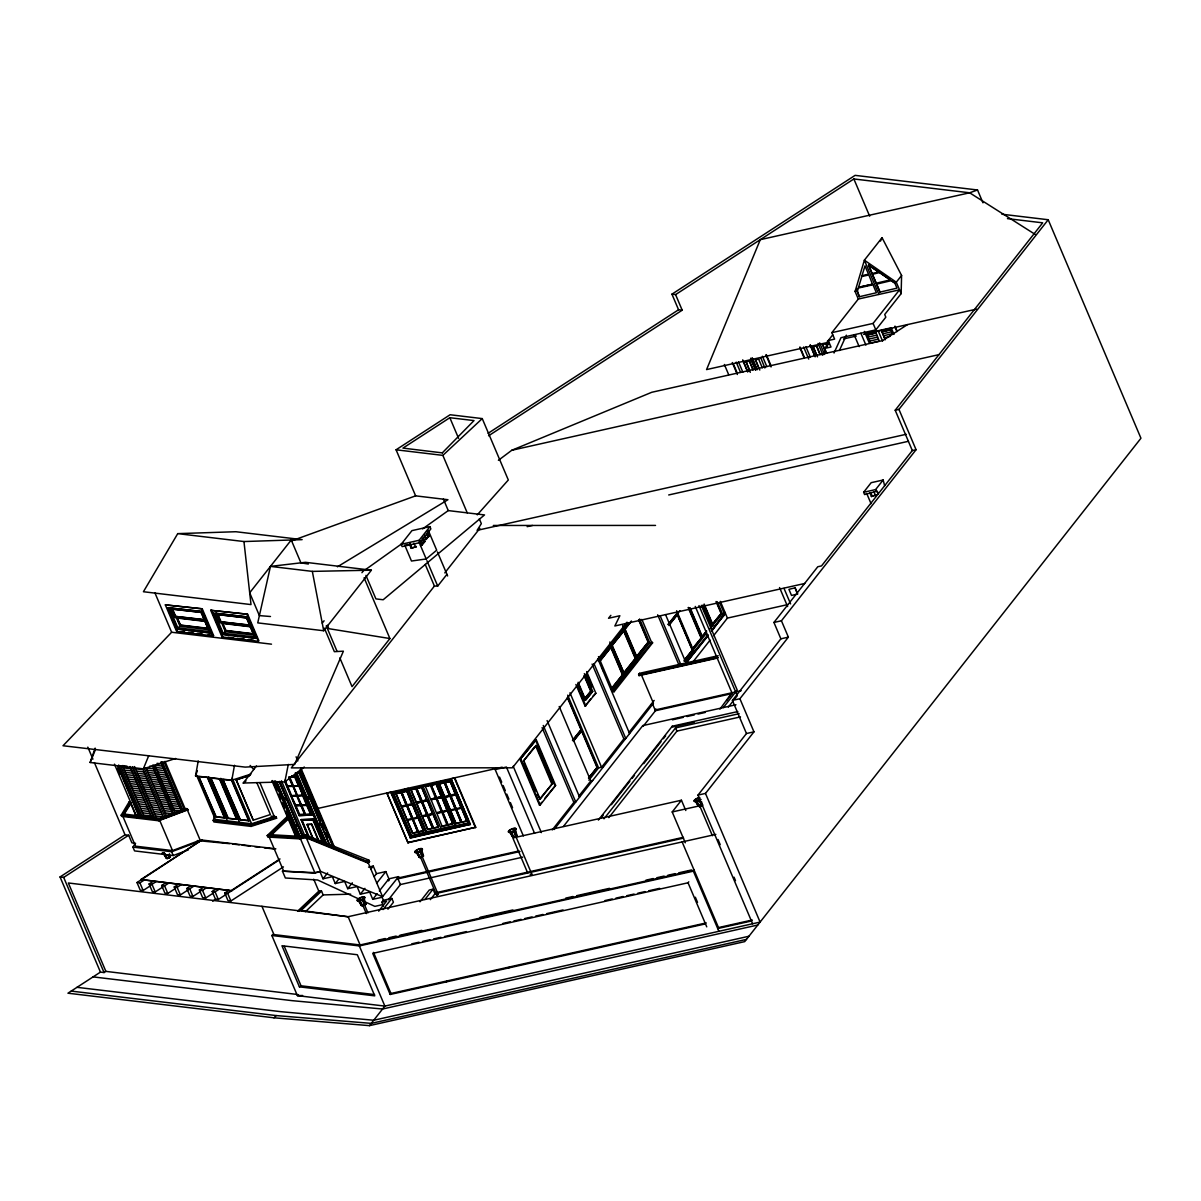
<?xml version="1.0" encoding="UTF-8"?>
<svg xmlns="http://www.w3.org/2000/svg" width="1201" height="1201" viewBox="0 0 1201 1201"><rect width="100%" height="100%" fill="white"/><g stroke="black" fill="none" stroke-linecap="round" stroke-linejoin="round"><path stroke-width="1.5" d="M834.034 353.004L840.985 337.691L875.829 329.885L885.828 317.184L884.702 314.512L901.14 293.629L901.591 275.464L882.059 237.708L864.375 260.182L855.082 291.438L858.31 299.049L831.873 332.647L834.62 339.117L828.255 340.544L831.002 347.014L824.622 348.44L826.678 353.289M251.009 774.075L231.808 780.23L195.538 775.906L198.225 760.939M231.808 780.23L234.48 765.277M256.489 765.983L243.248 783.037L284.832 781.896L288.3 764.406M270.465 566.392L257.75 622.884L323.7 630.75L371.379 570.19L305.429 562.308L270.465 566.392L312.335 571.391L371.379 570.19M857.229 291.678L858.415 288.03L872.992 284.772L876.385 292.759L859.376 296.722L857.394 291.483L859.376 296.722M858.52 287.339L861.838 276.515L868.833 274.954L872.527 284.202L858.52 287.339L872.527 284.202M861.943 275.825L864.99 265.901L868.503 274.188L862.108 275.63M175.631 758.477L143.324 768.85L90.135 762.5L95.134 748.118M195.538 775.906L197.339 770.727M271.021 816.11L275.96 816.695L276.605 818.211L251.099 826.408L213.838 821.949L213.193 820.433L214.799 815.809M256.819 782.617L270.375 814.548L253.246 820.193L236.132 779.854L249.838 775.306M253.246 820.193L236.192 779.674M90.135 762.5L95.57 749.259M143.324 768.85L148.759 755.624M839.409 350.497L846.36 335.184M880.513 241.071L882.059 237.708M436.594 895.045L438.2 894.37L436.639 895.105L420.425 856.989M531.788 874.148L530.181 874.763L531.788 874.073L515.634 836.016M177.733 533.634L143.414 591.733L251.009 604.583L243.953 541.546L177.733 533.634L235.906 531.728L302.127 539.639L243.953 541.546M123.087 813.948L160.078 818.361L186.05 808.483L187.987 809.804L158.622 820.763L121.631 816.35L121.136 815.209L129.228 801.698L131.164 803.019L123.583 815.089L123.087 813.948L130.684 801.878M124.559 812.522L129.468 804.535M188.422 849.858L173.229 855.532L134.557 850.908L132.936 847.11L134.857 844.018M322.243 623.124L324.09 620.782M361.951 572.697L363.798 570.34M401.149 544.308L411.928 530.632L429.898 526.608L430.874 528.89L420.11 542.567L402.125 546.605L401.149 544.308L419.134 540.285L429.898 526.608M411.222 548.332L416.342 546.545L411.222 548.332L409.451 544.158M424.944 541.486L423.443 541.831L420.515 545.539L422.016 545.209L424.944 541.486L423.007 536.922M425.875 538.739L429.102 536.216L427.166 531.653M425.004 539.834L429.102 536.216M364.098 577.756L389.905 638.542L352.043 686.642L339.853 657.923M446.937 574.348L437.704 586.073L434.417 586.073L291.318 767.889L512.437 767.814L627.027 622.193M444.79 572.907L479.86 528.35M300.025 836.376L299.259 837.367L267.192 835.551L267.853 837.067L299.905 838.883L305.624 837.607L367.641 862.903L369.533 861.672L368.887 860.141L305.745 835.1L300.025 836.376L269.564 834.65L288.135 816.965L288.78 818.482L271.531 834.92M300.67 837.908L299.905 838.883L299.259 837.367L304.979 836.076L366.996 861.372L368.887 860.141M304.979 836.076L305.745 835.1M305.624 837.607L306.39 836.632M358.033 898.618L317.634 880.003L285.358 877.991L282.445 871.13L314.722 873.157L320.547 871.371L306 837.112L300.295 838.388L287.414 837.667M386.992 793.291L407.995 842.772L386.992 793.291L391.046 792.06L410.442 837.728L390.745 792.45M320.097 871.956L322.994 878.802L327.618 872.932M392.652 792.945L393.267 792.165L411.688 835.566L411.072 836.346L392.652 792.945L450.36 780.034L468.78 823.421L411.072 836.346M406.403 804.91L401.284 806.216L395.955 793.651L401.074 792.345L406.253 805.105L401.074 792.345M412.123 803.619L407.004 804.925L401.659 792.375L406.779 791.069L411.958 803.814L406.779 791.069M402.29 790.153L408.16 788.351L426.58 831.738L411.688 835.566M322.994 878.802L332.362 876.7L335.274 883.561L338.742 879.162M750.295 372.34L746.091 361.861L749.724 370.433M410.832 789.838L415.951 788.532L421.131 801.277L416.177 802.388L410.832 789.838L415.951 788.532M753.087 369.683L749.454 361.111L752.937 369.878M401.284 806.216L396.105 793.456M412.138 818.421L407.019 819.728L401.614 806.967L406.734 805.661L411.988 818.617L406.734 805.661M416.612 788.547L421.731 787.225L426.91 799.986L421.941 801.097L416.612 788.547L421.731 787.225M758.942 368.527L755.459 359.775L759.813 370.043M407.004 804.925L401.825 792.18M758.672 359.204L762.305 367.776M417.858 817.13L412.739 818.436L407.319 805.691L412.438 804.385L417.693 817.326L412.438 804.385M425.424 786.415L430.378 785.304L435.558 798.049L430.589 799.16L425.424 786.415L430.378 785.304M366.996 861.372L367.761 860.396M367.641 862.903L369.533 861.672M335.274 883.561L344.642 881.459L347.705 888.695L352.328 882.825M416.177 802.388L421.296 801.082M427.031 814.593L421.911 815.914L416.492 803.154L421.611 801.848L426.865 814.788L421.611 801.848M431.084 785.304L436.203 783.998L441.383 796.743L436.413 797.854L431.084 785.304L436.203 783.998M407.019 819.728L401.765 806.772M421.941 801.097L427.061 799.791M407.349 820.478L412.754 833.239L407.349 820.478L412.468 819.172L417.873 831.933L412.754 833.239M432.795 813.302L427.676 814.608L422.272 801.863L427.391 800.557L432.645 813.497L427.391 800.557M370.929 868.999L373.241 866.071L376.468 873.682L374.157 876.61M449.669 795.212L444.55 796.518L439.221 783.968L444.34 782.647L449.519 795.407L444.34 782.647M412.739 818.436L407.469 805.496M412.468 819.172L417.723 832.128M413.054 819.202L418.473 831.963L413.054 819.202L418.173 817.896L423.593 830.657L418.473 831.963M430.589 799.16L435.558 798.049M431.069 799.731L436.038 798.62L441.292 811.561L436.338 812.672L431.069 799.731L436.038 798.62M455.494 793.906L450.375 795.227L445.046 782.662L450.165 781.356L455.344 794.101L450.165 781.356M418.173 817.896L423.428 830.852M470.071 824.712L450.991 778.638L470.387 824.321L410.126 838.118M347.705 888.695L357.072 886.593L360.315 894.205L364.924 888.35M421.911 815.914L416.642 802.959M436.413 797.854L441.533 796.548M422.227 816.665L427.346 815.359L432.6 828.315L427.646 829.426L422.227 816.665L427.346 815.359M447.267 810.075L442.163 811.381L436.744 798.62L441.863 797.314L447.117 810.27L441.863 797.314M450.69 779.029L454.744 777.798L475.746 827.279L407.995 842.772M427.676 814.608L422.422 801.668M428.006 815.374L433.126 814.068L438.38 827.009L433.426 828.135L428.006 815.374L433.126 814.068M444.55 796.518L439.386 783.773M376.604 883.32L385.836 871.581L389.394 879.958M455.404 808.723L450.3 810.029L444.88 797.284L450 795.978L455.254 808.919L450 795.978M450.375 795.227L445.196 782.467M436.804 813.242L441.773 812.131L447.027 825.087L442.073 826.198L436.804 813.242L441.773 812.131M461.229 807.432L456.11 808.738L450.705 795.978L455.81 794.672L461.079 807.627L455.81 794.672M868.578 265.256L878.667 271.921L868.578 265.256L872.106 273.558L878.667 271.921M427.646 829.426L432.765 828.12M360.315 894.205L369.683 892.118L372.745 899.339L377.144 893.754M379.336 890.962L388.899 878.817L398.552 876.655L399.032 877.796L397.981 878.847L520.003 851.524M442.163 811.381L436.894 798.425M442.478 812.131L447.598 810.825L452.852 823.781L447.898 824.892L442.478 812.131L447.598 810.825M855.082 291.438L857.199 288.735M433.426 828.135L438.53 826.813M816.635 355.346L813.152 346.594L817.521 356.862M872.106 273.558L868.743 265.061M450.3 810.029L445.031 797.089M372.745 899.339L382.113 897.252L398.552 876.655M872.421 274.308L876.205 283.211L872.421 274.308L879.582 272.552L890.241 279.908L879.582 272.552M450.615 810.795L456.035 823.556L450.615 810.795L455.734 809.489L461.154 822.235L456.035 823.556M820.163 354.4L816.53 345.828L819.998 354.595M383.479 906.049L381.873 902.251L383.404 900.3L391.811 898.408L393.433 902.221L387.938 909.202M442.073 826.198L447.027 825.087M456.11 808.738L450.855 795.783M455.734 809.489L460.989 822.445M456.44 809.489L461.845 822.25L456.44 809.489L461.559 808.183L466.964 820.944L461.845 822.25M825.372 351.533L822.625 344.477L825.522 351.338M610.859 615.332L608.532 618.275L619.851 615.738L614.852 625.976L804.745 583.476M378.705 911.154L386.527 901.2L381.873 902.251M828.255 340.544L832.698 334.899M388.313 899.909L400.413 884.552L522.705 857.169M825.838 343.921L827.444 347.149M447.898 824.892L453.017 823.586M461.559 808.183L466.814 821.139M383.029 909.577L391.811 898.408M824.622 348.44L829.065 342.795M876.595 284.127L879.988 292.113L876.595 284.127L891.322 280.659L894.85 283.091L896.997 288.15L879.988 292.113M523.336 835.881L495.187 769.556L495.953 768.565M822.115 354.926L825.447 350.692M436.548 782.482L455.419 825.282L426.58 831.738M891.322 280.659L894.85 283.091M520.093 759.422L536.231 739.711L555.613 785.394L540.225 804.94L539.474 805.105L520.093 759.422L536.231 739.711M901.14 293.629L896.291 282.205L901.591 275.464M598.278 661.075L628.168 623.079M600.305 660.43L611.069 647.144L622.703 674.557L611.159 689.224M611.925 645.673L623.919 630.825L635.554 658.238L623.935 672.995L611.925 645.673L623.919 630.825M638.947 619.641L648.405 641.904L636.41 656.752L624.775 629.339L631.11 621.292M599.539 661.811L611.069 647.144M624.775 629.339L631.486 621.217M534.43 747.052L523.246 761.284L536.307 745.476L552.46 783.532L540.15 799.175L537.297 794.371M831.873 332.647L873.082 323.414L899.519 289.831L858.31 299.049M420.02 901.786L429.282 890.016L433.036 889.19L434.972 893.754L430.333 899.639M866.897 335.139L876.039 332.932L879.282 341.129L870.29 343.141L866.897 335.139L876.039 332.932M424.929 899.474L433.036 889.19M867.738 337.136L876.73 335.124M590.997 691.01L584.632 698.727L590.997 691.01L584.467 675.593M868.593 339.147L877.586 337.121M586.178 698.892L592.693 691.401L585.773 675.082M592.693 691.401L585.773 700.198L578.161 682.258M869.434 341.144L878.426 339.132M575.91 684.48L585.097 706.128L590.667 699.072M592.889 696.25L595.861 693.247L586.658 671.599M585.097 706.128L595.861 693.247M882.029 331.596L885.272 339.778L881.879 331.791L891.022 329.584L892.568 333.773L891.022 329.584M882.735 333.788L891.727 331.776M883.576 335.785L892.718 333.578M884.431 337.781L889.971 336.385M610.799 689.299L622.703 674.557M623.559 673.07L635.554 658.238M636.41 656.752L648.405 641.904M572.457 740.341L581.314 729.487L567.713 697.451M572.832 740.251L581.314 729.487M612.255 690.17L649.666 642.655L652.608 642.82L614.146 691.701L613.396 691.866L598.458 656.662M574.003 740.131L581.794 730.628L597.302 767.169L588.835 777.948M573.312 741.392L581.794 730.628M613.065 691.1L652.293 642.055M667.981 624.46L677.049 613.336L668.356 624.37M679.901 610.693L677.349 613.546M669.558 624.205L677.544 614.462L692.572 649.876L683.864 660.925M668.852 625.511L677.544 614.462M539.399 799.341L552.46 783.532M638.587 674.497L717.267 656.887L717.748 658.028L639.082 675.638L638.587 674.497L639.517 673.326L718.198 655.716M639.082 675.638L639.517 673.326M688.804 881.804L688.038 882.78L372.73 953.369L390.19 994.473L390.956 993.497L706.248 922.908M539.474 805.105L541.681 802.313M544.969 798.125L555.613 785.394M369.473 1025.639L384.86 1006.093L760.098 922.083L705.482 793.426L753.958 731.844L739.906 698.727L788.381 637.146L781.431 620.782L916.063 449.714L898.948 409.376L1048.203 219.738L1140.95 438.245L744.71 941.629L369.473 1025.639L273.933 1017.802L67.947 993.197L100.449 972.119L104.067 972.555L105.883 971.384L297.127 994.443M588.46 778.023L597.302 767.169M588.88 780.23L598.578 767.904L603.442 766.823M693.457 647.579L701.429 637.821L688.563 607.466M703.065 635.359L706.323 631.216M701.429 637.821L692.361 648.96M689.824 608.066L701.985 636.74L706.698 631.125M684.585 659.619L692.572 649.876M704.477 605.799L712.343 624.355L721.411 613.216L717.132 603.097M712.343 624.355L721.411 613.216M706.653 632.942L692.767 650.597L693.517 650.432L676.658 610.724M709.866 628.874L722.356 613.771L724.984 613.186L711.728 631.201M552.22 829.936L573.868 802.433L575.744 802.013L543.257 725.464M578.807 796.158L590.802 780.92L592.663 780.5M593.985 663.643L625.751 738.465L623.874 738.885L601.566 767.244L569.965 692.797M628.889 732.535L654.155 700.438M684.96 661.286L693.517 650.432M554.081 829.516L653.449 703.276L641.334 674.737M724.233 613.351L724.999 612.375M685.771 662.231L708.02 634.744M711.412 630.435L724.984 613.186M665.549 614.612L686.086 662.997L691.746 655.806M694.013 652.924L707.584 635.674M712.118 629.924L725.314 613.951M686.086 662.997L708.335 635.509M563.464 826.393L642.79 725.614L735.958 704.747M655.881 708.995L655.1 709.971L741.152 690.71M692.812 662.081L710.121 640.088M713.574 635.689L727.431 618.095L787.841 604.568M695.259 606.43L732.235 693.532L655.431 710.737L643.12 726.365L642.79 725.614M752.607 923.764L697.991 795.092L746.467 733.526L732.415 700.408L780.875 638.827L773.939 622.448L817.776 566.752L821.529 565.911L912.325 450.555L895.195 410.217L1042.693 222.831L1007.459 218.627M446.427 981.878L447.207 980.902M598.383 820.073L672.245 726.23L737.804 711.562M601.01 817.896L603.322 814.969M611.399 804.7L629.864 781.25M632.176 778.308L634.488 775.381M643.721 763.656L661.03 741.663M663.342 738.72L665.639 735.793M603.998 818.812L675.562 727.911L739.14 713.679M878.321 493.746L877.195 491.089L864.585 494.557L863.624 492.275L871.16 482.682L883.155 480.01L884.642 485.729M608.832 817.626L676.914 731.109L740.492 716.877M866.086 494.212L866.702 493.431L871.04 503.654M795.077 587.814L797.509 594.105L791.519 595.441L788.937 589.346L795.077 587.814L797.659 593.91M863.624 492.275L875.604 489.588L883.155 480.01M871.431 496.538L876.175 494.842L871.431 496.538L869.824 492.74M508.789 967.916L509.554 966.94M731.904 692.782L719.924 709.175M726.635 700.648L732.235 693.532M723.347 707.569L737.189 689.99L701.279 605.364M728.316 707.119L732.79 701.429M735.027 698.592L737.279 695.739L698.997 605.589M685.291 842.787L672.2 811.951L681.432 800.226L685.801 810.51M105.883 971.384L68.352 882.975L348.11 916.708L360.105 944.962L359.339 945.938L693.367 871.16L694.133 870.185L360.105 944.962L272.972 934.468L271.861 935.504L297.398 995.644L384.86 1006.093L359.339 945.938L271.861 935.504M718.483 927.577L717.718 928.553L751.436 921.002L752.201 920.026L718.483 927.577L682.138 841.931M477.262 514.854L508.323 479.995L482.247 418.594L450.105 414.75L396.075 449.79L415.621 495.848L447.943 499.721L337.436 566.797M271.501 644.171L171.638 632.251L63.022 745.746L245.169 767.109L294.65 764.406L343.396 651.182L334.358 651.678L324.375 628.168M442.343 452.822L474.005 420.59L449.835 417.708L402.951 448.108L442.463 452.897M267.192 835.551L286.664 817.01L288.135 816.965M268.514 837.112L280.058 837.247M272.177 833.629L274.819 831.107M277.461 828.585L288.045 818.512M350.677 894.16L323.144 894.925L321.523 891.112L301.136 910.433L348.68 916.888M305.474 911.664L323.144 894.925M297.728 911.094L318.805 891.187L321.523 891.112M298.689 911.214L319.916 891.157M273.933 1017.802L276.275 1015.581L371.259 1023.372L746.497 939.377M298.494 994.608L297.398 995.644L302.622 995.494M166.564 857.079L165.903 857.709L164.402 855.082M421.581 849.497L423.503 855.998L420.095 857.724L415.726 851.614L416.972 850.023M362.342 904.713L361.366 905.629L357.988 899.639M419.629 856.238L418.984 856.853L416.056 851.734M418.969 857.289L419.945 856.373M513.548 836.091L512.572 837.007L509.329 831.317L510.575 829.726M513.232 835.941L512.572 836.557L509.659 831.437M696.4 799.716L695.379 800.662L698.306 805.781L698.952 805.18M699.267 805.316L698.291 806.231L694.929 800.256M396.075 449.79L442.854 455.374L482.247 418.594M169.356 857.709L170.527 856.838L169.356 856.388M364.008 898.603L362.972 899.549L364.954 904.788L365.614 904.173M358.453 900.059L361.336 905.389L364.894 905.239L365.885 904.323L363.963 897.838M512.542 836.782L513.683 837.442L517.091 835.701L515.169 829.215M698.276 806.006L699.417 806.667L702.825 804.925M407.89 544.503L404.767 545.194L411.478 561.032L426.19 558.96L436.684 550.193L428.232 530.287M243.248 783.037L246.025 780.92M296.197 772.813L299.124 772.528L296.197 772.813L306.675 797.494L309.603 797.209L306.675 797.494M284.832 781.896L304.288 767.019M291.438 776.356L295.251 776.056L311.795 815.029L299.139 815.584L284.757 781.686M289.396 777.182L294.981 776.822L289.681 776.972L293.494 785.964L298.794 785.814L293.494 785.964M287.594 786.13L292.909 785.979L287.594 786.13L285.057 780.14M276.425 781.686L283.406 798.14L286.348 797.854L279.353 781.401M283.901 799.281L286.829 798.995L297.518 825.042L294.861 825.117L283.901 799.281L286.829 798.995M283.406 798.14L286.348 797.854M291.573 795.482L287.76 786.505L293.059 786.355L296.872 795.332L291.288 795.693L302.922 795.542L297.353 795.903L301.601 805.06L306.901 804.925L301.601 805.06M295.716 805.225L301.016 805.09L295.716 805.225L291.453 796.083L297.037 795.723M297.187 795.527L302.772 795.167L298.959 786.19L293.66 786.34L297.458 795.317M295.881 805.616L301.181 805.466L295.881 805.616L299.695 814.593L304.994 814.443L299.695 814.593M307.171 798.635L310.098 798.35L307.171 798.635L318.13 824.471L321.057 824.186L318.13 824.471M301.766 805.451L307.066 805.301L301.766 805.451L305.579 814.428L310.879 814.293L305.294 814.653L289.096 776.987M299.139 815.584L311.795 815.029M308.882 838.508L301.196 819.562L313.566 819.217L323.685 843.072M294.861 825.117L297.788 824.832M302.112 820.313L313.311 819.998L302.112 820.313L309.393 837.457M299.559 836.196L295.626 826.048L298.268 825.973L302.502 835.911M295.341 826.258L298.268 825.973M300.926 819.773L313.566 819.217M312.876 838.823L307.126 824.411L311.84 824.276L319.211 841.631M306.856 824.622L311.84 824.276M318.61 825.612L321.538 825.327L318.61 825.612L327.047 845.489M498.4 460.313L511.791 450.27L651.768 392.277L882.72 340.574L907.506 324.585M365.119 569.905L402.92 542.942M422.572 528.92L448.258 510.59L484.528 514.929L383.164 599.764L375.913 598.894L365.93 575.384M165.333 604.884L202.248 608.802L213.568 635.449L212.907 635.869L176.652 631.531L165.333 604.884L202.248 608.802M168.155 607.751L201.363 611.474L210.085 633.002L177.208 629.069L168.155 607.751L201.363 611.474M202.429 611.684L201.122 612.525L209.199 631.561L177.778 627.808L169.701 608.772L170.992 607.931L175.031 617.449L206.467 621.202M169.701 608.772L202.504 612.525L172.208 609.162L175.271 616.383L205.251 619.971M671.944 294.17L675.578 294.605L682.198 310.203L678.565 309.768L671.944 294.17L855.112 175.361L977.524 189.983L982.973 202.819M175.271 616.383L205.581 619.761M175.031 617.449L179.715 617.254M210.265 628.859L180.285 625.271L177.223 618.05L180.615 625.06L208.824 628.438M675.578 294.605L853.866 178.964L969.642 192.791L1035.397 234.54M177.778 627.808L180.045 626.337L209.635 629.864M177.208 629.069L210.415 632.792M176.652 631.531L184.549 631.981M210.715 610.303L247.631 614.221L258.936 640.869L258.29 641.289L222.02 636.95L210.715 610.303L247.631 614.221M488.101 433.306L678.565 309.768M255.783 638.211L222.575 634.488L213.538 613.171L222.906 634.278L255.783 638.211L247.436 618.53M488.567 435.783L682.198 310.203M246.505 617.945L254.582 636.98L223.146 633.227L215.069 614.191L216.375 613.351L220.414 622.869L251.835 626.622M246.115 617.734L217.576 614.582L220.654 621.803L250.634 625.391L247.556 618.155L215.069 614.191M220.654 621.803L250.949 625.181M253.876 634.068L225.668 630.69L222.59 623.454L225.983 630.48L254.207 633.858M213.538 613.171L246.745 616.894L215.685 613.186M223.146 633.227L225.428 631.756L255.002 635.284M222.02 636.95L222.665 636.53L211.361 609.883M198.75 776.627L216.195 816.755L224.902 817.806L207.773 777.452L198.75 776.627L215.88 816.965L224.902 817.806M210.836 778.068L228.295 818.211L236.987 819.247L219.858 778.894L210.836 778.068L227.965 818.421L236.987 819.247M100.449 972.119L60.05 876.955L125.039 834.8L128.672 835.235L131.9 842.847L135.593 843.297M60.05 876.955L63.683 877.391L128.672 835.235M160.574 819.502L158.622 820.763L158.127 819.622L121.136 815.209M222.921 779.509L240.38 819.652L249.087 820.688L231.958 780.335L222.921 779.509L240.05 819.863L249.087 820.688M197.399 840.58L229.556 843.672M140.907 879.522L231.733 890.737L140.907 879.522L201.828 840.009L275.84 848.837M150.861 885.482L143.144 890.496L140.232 890.151L137.004 882.54L201.828 840.009M137.004 882.54L139.901 882.885L143.97 880.243M162.961 886.923L155.229 891.938L152.332 891.592L149.089 883.981L153.158 881.339M149.089 883.981L152.002 884.326L156.055 881.699M175.526 888.425L167.795 893.439L164.897 893.094L161.67 885.482L165.723 882.84M161.67 885.482L164.567 885.828L168.62 883.2M188.092 889.926L180.375 894.94L177.463 894.595L174.235 886.984L178.303 884.356M174.235 886.984L177.132 887.329L181.201 884.702M200.672 891.427L192.941 896.441L190.043 896.096L186.816 888.485L190.869 885.858M186.816 888.485L189.713 888.83L193.766 886.203M213.478 892.959L205.761 897.973L202.609 897.597L199.381 889.986L203.434 887.359M199.381 889.986L202.519 890.361L206.587 887.734M226.058 894.46L218.327 899.474L215.429 899.129L212.202 891.517L216.255 888.875M212.202 891.517L215.099 891.863L219.152 889.235M283.451 866.897L230.892 900.975L227.995 900.63L224.767 893.019L228.821 890.376M212.637 901.17L215.775 899.144M231.568 890.346L279.998 858.94M224.767 893.019L227.665 893.364L278.602 860.336M299.409 986.847L374.772 995.854L357.328 954.735L281.95 945.742L299.409 986.847L301.031 985.796L374.562 994.578M155.89 819.698L159.598 820.133L185.524 810.36M122.607 815.719L135.533 846.165L172.524 850.593L200.177 840.16L186.771 808.573M158.127 819.622L187.491 808.663M132.936 847.11L171.623 851.734L201.993 840.385M291.378 540.945L415.621 495.848M977.524 189.983L969.642 192.791L760.293 239.66L706.578 369.578L828.96 342.18M162.871 852.68L167.044 858.61L169.521 857.769L168.38 854.797M701.834 805.841L699.628 800.031L695.049 800.542M236.132 779.854L249.778 775.471M195.928 773.759L215.309 819.427L251.579 823.766L274.248 816.485M213.193 820.433L250.454 824.877L275.96 816.695M252.225 825.282L273.152 818.572M876.205 283.211L890.241 279.908M864.75 333.743L891.187 327.813L894.009 334.433M843.567 338.907L856.358 336.04M863.669 334.403L976.518 309.137M813.002 346.789L816.53 345.828M822.46 344.672L825.988 343.726M745.926 362.056L749.454 361.111M755.294 359.97L758.822 359.009M881.879 331.791L890.872 329.78M511.791 450.27L939.182 354.595M895.195 410.217L898.948 409.376M906.185 434.297L477.112 530.362L481.346 523.636L479.304 518.847M527.164 526.654L532.463 525.468M668.702 494.962L908.451 441.292M912.325 450.555L916.063 449.714M652.608 642.82L651.858 642.985L641.859 619.401M773.939 622.448L781.431 620.782M780.875 638.827L788.381 637.146M639.457 675.157L718.138 657.532M650.807 704.687L652.683 704.266L655.431 710.737M732.415 700.408L739.906 698.727M536.307 745.476L535.556 745.641L551.709 783.698M672.38 719.819L683.354 717.357M687.002 716.547L694.328 714.91M697.976 714.085L705.287 712.448M694.418 722.101L672.575 726.995L672.245 726.23M317.995 808.408L502.198 767.169M395.069 791.759L398.687 790.949M438.35 782.076L447.357 780.049M495.187 769.556L506.417 767.034L534.58 833.359M395.955 793.651L401.299 792.45M401.659 792.375L406.629 791.264M439.221 783.968L444.19 782.857M445.046 782.662L450.015 781.551M416.492 803.154L421.461 802.043M422.272 801.863L427.241 800.752M436.744 798.62L441.713 797.509M401.614 806.967L406.569 805.856M407.319 805.691L412.288 804.58M444.88 797.284L449.85 796.173M450.705 795.978L455.659 794.867M746.467 733.526L753.958 731.844M412.904 833.044L417.873 831.933M418.624 831.768L423.593 830.657M456.185 823.361L461.154 822.235M461.995 822.054L466.964 820.944M454.969 825.868L469.396 822.64M410.442 837.728L470.387 824.321M408.31 842.381L475.746 827.279M282.445 871.13L314.827 872.647L320.547 871.371L382.564 896.667L368.031 862.408L307.726 837.818M368.031 862.408L369.142 862.153M368.557 867.122L373.241 866.071M697.991 795.092L705.482 793.426M681.432 800.226L512.842 837.968L527.704 872.992M376.468 873.682L385.836 871.581M672.2 811.951L702.54 805.165M399.032 877.796L518.982 850.954M383.329 904.473L374.877 906.38L364.774 901.726M434.642 892.989L683.294 837.322M434.972 893.754L683.609 838.088M348.11 916.708L715.856 834.38M378 940.158L385.296 938.521M388.944 937.711L396.225 936.074M399.873 935.264L421.746 930.355M480.085 917.309L512.887 909.953M565.746 898.123L573.042 896.486M576.69 895.676L609.492 888.335M645.958 880.168L653.254 878.532M656.887 877.721L664.183 876.084M667.831 875.274L675.127 873.637M678.76 872.827L691.521 869.959M411.778 943.821L419.074 942.185M422.722 941.374L430.003 939.737M433.651 938.927L440.947 937.29M444.58 936.48L466.453 931.571M502.904 923.419L510.2 921.783M513.848 920.972L521.129 919.335M524.777 918.525L532.073 916.888M535.706 916.078L543.002 914.441M546.65 913.631L563.044 909.953M604.974 900.57L612.255 898.933M615.903 898.123L623.199 896.486M626.832 895.676L634.128 894.039M637.776 893.229L645.057 891.592M648.705 890.782L659.649 888.335M390.19 994.473L705.482 923.884M757.786 925.01L382.549 1009.02L292.083 1000.658L93.093 976.893M748.959 936.24L373.721 1020.25L280.464 1011.632L76.999 987.327M291.708 776.146L295.251 776.056M287.309 818.527L288.78 818.482M493.311 525.468L655.521 525.422M270.48 616.503L259.386 615.618L249.688 592.784L291.243 540L300.926 562.834L308.327 564.035M1001.874 214.213L1048.203 219.738M185.254 617.914L188.947 618.365M194.502 619.025L200.042 619.686M225.082 622.673L230.622 623.334M236.177 623.995L239.87 624.445M245.424 625.105L250.964 625.766M177.223 618.05L205.431 621.412M222.59 623.454L250.814 626.832M188.182 632.417L193.616 633.062M197.249 633.497L202.684 634.143M208.118 634.789L213.568 635.449M228.115 637.176L233.549 637.836M237.182 638.256L244.434 639.127M248.052 639.563L253.501 640.208M157.061 763.326L161.625 763.881L181.666 811.095L174.055 810.18M162.585 766.118L154.974 765.217L175.016 812.431M149.66 766.208L152.707 766.583L172.749 813.798L165.122 812.882M155.92 767.469L163.531 768.37M153.653 768.82L146.042 767.919L166.083 815.134L170.647 815.674M126.991 766.148L122.427 765.592L144.375 817.311M156.881 769.706L164.492 770.622M135.518 768.79L143.129 769.706L163.171 816.92L155.56 816.004M147.002 770.171L154.614 771.072M123.373 767.844L130.999 768.76M157.826 771.958L165.453 772.874M136.464 771.042L144.09 771.958M147.948 772.408L155.56 773.324M124.334 770.096L131.945 770.997M158.787 774.21L166.399 775.11M137.424 773.294L145.036 774.195M148.909 774.66L156.52 775.576M125.294 772.348L132.906 773.249M159.733 776.462L167.359 777.362M138.37 775.546L145.997 776.447M149.855 776.912L157.481 777.813M126.24 774.585L133.851 775.501M160.694 778.698L168.305 779.614M139.331 777.783L146.942 778.698M150.816 779.164L158.427 780.065M127.201 776.837L134.812 777.753M161.655 780.95L169.266 781.866M140.292 780.034L147.903 780.95M151.761 781.401L159.388 782.316M128.147 779.089L135.773 779.989M162.6 783.202L170.212 784.103M141.238 782.286L148.849 783.187M152.722 783.653L160.333 784.568M129.107 781.341L136.719 782.241M163.561 785.454L171.173 786.355M142.198 784.538L149.81 785.439M153.683 785.904L161.294 786.82M130.053 783.577L137.68 784.493M164.507 787.691L172.133 788.607M143.144 786.775L150.771 787.691M154.629 788.156L162.24 789.057M131.014 785.829L138.625 786.745M165.468 789.943L173.079 790.858M144.105 789.027L151.716 789.943M155.59 790.393L163.201 791.309M131.975 788.081L139.586 788.982M166.414 792.195L174.04 793.095M145.051 791.279L152.677 792.18M156.535 792.645L164.162 793.561M132.921 790.333L140.532 791.234M167.374 794.446L174.986 795.347M146.012 793.531L153.623 794.431M157.496 794.897L165.107 795.813M133.881 792.57L141.493 793.486M168.335 796.683L175.947 797.599M146.972 795.768L154.584 796.683M158.442 797.149L166.068 798.049M134.827 794.822L142.454 795.738M169.281 798.935L176.892 799.851M147.918 798.019L155.529 798.935M159.403 799.386L167.014 800.301M135.788 797.074L143.399 797.974M148.879 800.271L156.49 801.172M160.364 801.637L167.975 802.553M136.734 799.326L144.36 800.226M171.188 803.439L178.814 804.34M149.825 802.523L157.451 803.424M161.309 803.889L168.921 804.805M137.695 801.562L145.306 802.478M276.605 818.211L274.894 818.016L259.881 782.647M150.786 804.76L158.397 805.676M162.27 806.141L169.881 807.042M138.655 803.814L146.267 804.73M173.094 807.928L180.72 808.843M186.53 809.624L187.987 809.804M151.731 807.012L159.358 807.928M163.216 808.393L170.842 809.294M139.601 806.066L147.213 806.967M152.692 809.264L160.303 810.18M164.177 810.63L171.788 811.546M140.562 808.318L148.173 809.219M153.653 811.516L161.264 812.416M141.508 810.555L149.134 811.471M154.599 813.753L162.21 814.668M142.469 812.807L150.08 813.723M143.414 815.059L151.041 815.974M126.3 816.155L129.993 816.605M135.548 817.265L139.241 817.701M146.642 818.587L150.35 819.037M232.784 844.063L239.224 844.828M242.137 845.174L250.183 846.135M254.702 846.675L259.536 847.26M264.37 847.831L273.963 848.972M71.204 991.095L276.275 1015.581M170.242 801.187L177.898 802.223M172.088 805.556L179.76 806.592M389.905 638.542L328.879 628.693L327.423 625.256M515.304 829.516L513.713 828.66M514.088 829.321L515.244 829.771M515.98 835.01L516.865 835.341M515.95 835.265L517.091 835.701M421.701 849.798L420.125 848.957M420.5 849.617L421.656 850.053M423.277 855.637L420.966 851.044M422.362 855.562L423.503 855.998M362.882 897.943L364.038 898.378M365.659 903.963L363.363 899.369M364.744 903.888L365.885 904.323M695.349 800.887L696.49 801.322M509.629 831.662L510.755 832.098M416.026 851.944L417.167 852.395M418.954 857.064L419.81 857.394M358.123 899.939L362.687 899.429L364.098 898.123L362.507 897.282M358.423 900.27L362.192 905.734M165.873 857.934L167.254 858.43M896.291 282.205L864.375 260.182L878.922 294.44M250.123 765.427L253.681 769.466M699.417 806.667L696.355 800.812M513.683 837.442L510.62 831.572M420.095 857.724L417.032 851.869M362.477 906.064L359.414 900.195M164.507 853.085L167.209 858.22L169.086 857.589L168.065 854.902M164.027 852.905L167.044 858.61M853.866 178.964L869.674 216.18M895.06 326.162L897.222 331.236M894.76 326.552L896.907 331.626M878.291 331.071L882.51 340.994M873.082 323.414L875.829 329.885M867.047 334.944L870.44 342.946M864.36 331.401L869.419 343.306M860.877 333.217L865.921 345.122M854.121 334.719L859.18 346.624M827.534 341.129L828.945 344.432M827.384 341.324L828.78 344.627M819.667 342.885L824.577 354.445M818.016 343.426L822.925 354.971M875.604 489.588L876.58 491.87M873.938 491.81L875.559 495.623M810.3 344.987L815.209 356.532M810.15 345.182L815.059 356.727M870.965 493.221L872.046 495.758M805.916 346.789L810.3 357.117M803.634 347.014L808.753 359.069M800.031 347.059L804.385 357.313M799.716 347.449L804.07 357.703M766.313 354.61L770.667 364.864M765.998 355.001L771.072 366.966M762.425 356.247L766.808 366.575M760.803 357.883L764.857 367.971M752.231 357.988L757.14 369.533M752.081 358.183L756.99 369.728M750.73 358.318L755.639 369.878M750.58 358.514L755.489 370.073M742.864 360.09L747.773 371.634M742.713 360.285L747.622 371.83M738.48 361.876L742.864 372.205M736.198 362.117L740.582 372.445M733.316 363.858L736.949 372.4M732.28 362.537L737.354 374.502M724.353 364.473L728.677 374.667M784.013 588.4L790.588 603.893M779.554 587.559L787.616 606.55M720.345 601.386L727.431 618.095M719.909 603.157L724.563 614.116M717.237 601.686L722.356 613.771M716.036 601.506L721.035 613.306M704.146 604.028L712.718 624.265M703.951 605.274L712.748 625.991M703.201 605.454L711.998 626.156M702.465 605.364L711.052 625.601L702.09 605.454M690.2 607.991L702.36 636.65M689.929 609.027L702.375 638.377M688.188 607.556L701.054 637.911M678.835 617.794L690.56 645.417M677.169 614.552L692.196 649.951M686.522 662.066L686.837 662.817M660.265 616.098L681.192 665.414M657.668 614.807L678.61 664.138M639.608 618.965L649.666 642.655M638.572 619.731L648.03 641.995M675.562 727.911L676.914 731.109M718.033 839.514L720.21 844.648M734.036 877.195L735.477 880.618M625.151 629.264L636.785 656.662M699.748 805.916L712.403 835.716M622.673 625.661L636.815 658.974M623.544 630.915L635.179 658.313M612.3 645.583L623.935 672.995M609.838 641.995L623.965 675.292M610.693 647.234L622.328 674.632M693.367 871.16L718.889 931.315M613.816 690.935L614.146 691.701M602.437 668.657L603.893 672.095M597.843 658.749L629.594 733.586M695.349 897.222L697.526 902.356M688.038 882.78L706.743 926.842M592.108 664.063L623.874 738.885M586.628 673.431L592.273 686.762M584.332 673.626L591.943 691.566M584.091 675.683L590.637 691.1M578.086 683.309L583.896 697M578.101 684.045L580.173 688.939M581.569 692.211L585.022 700.363M577.366 685.981L585.848 705.963M449.835 417.708L458.587 438.35M567.698 695.154L598.578 767.904M567.337 697.541L580.939 729.562M581.419 730.703L596.942 767.259M559.201 706.488L590.802 780.92M442.854 455.374L467.249 512.857M547.101 720.585L579.588 797.119M542.101 727.596L573.868 802.433M443.424 499.166L448.258 510.59M535.481 739.876L554.862 785.559M437.419 551.92L447.628 575.97M523.996 761.104L540.15 799.175M523.951 762.935L535.886 791.069M426.31 533.499L427.601 536.547M520.844 759.257L540.225 804.94M424.569 534.94L426.505 539.504M422.151 538.784L423.443 541.831M420.08 540.645L422.016 545.209M419.134 540.285L420.11 542.567M418.999 542.011L426.19 558.96M426.91 560.657L437.704 586.073M513.202 766.268L541.366 832.608M425.214 564.41L434.417 586.073M413.955 543.152L415.726 547.326M410.066 543.362L411.838 547.551M499.556 777.077L501.733 782.181M503.174 785.574L505.336 790.678M506.777 794.086L508.939 799.19M510.395 802.583L512.557 807.688M513.773 830.507L516.1 836.617M454.428 778.188L475.431 827.669M453.798 785.919L455.93 790.934M457.341 794.266L460.884 802.613M462.31 805.946L464.427 810.96M465.853 814.293L467.97 819.307M436.999 781.896L454.714 823.616M436.053 784.193L441.383 796.743M447.448 811.02L452.852 823.781M431.249 785.109L436.579 797.659M442.629 811.936L448.048 824.697M423.292 786.79L441.007 828.51M421.581 787.421L426.91 799.986M432.976 814.263L438.38 827.009M416.762 788.336L422.106 800.902M428.156 815.179L433.576 827.924M415.801 788.727L421.131 801.277M427.196 815.554L432.6 828.315M410.997 789.642L416.327 802.193M422.377 816.47L427.796 829.23M407.694 788.937L426.115 832.323M326.237 625.841L336.986 651.182M420.17 850.803L422.512 856.913M422.031 856.298L438.2 894.37M397.501 877.706L400.413 884.552M388.133 879.793L388.614 880.933M368.122 861.132L368.767 862.648M382.113 897.252L383.404 900.3M246.971 614.642L258.29 641.289M246.415 617.104L255.468 638.422M362.567 899.129L364.894 905.239M364.428 904.638L367.941 912.91M362.822 905.314L366.335 913.586M296.092 756.81L297.833 760.939M300.745 767.769L334.794 847.981M300.715 769.406L334.088 848.026M300.16 769.841L332.812 846.75M320.187 820.899L299.244 771.567L330.455 846.84M321.628 824.291L323.79 829.396M325.246 832.803L327.408 837.908M298.854 772.738L309.333 797.419M309.813 798.56L320.772 824.396M321.267 825.537L329.705 845.414M373.511 952.393L390.956 993.497M296.482 772.603L306.961 797.284M307.441 798.425L318.4 824.261M318.896 825.402L327.333 845.279M295.311 772.843L325.561 844.093M294.966 776.266L311.509 815.239M313.296 819.427L323.414 843.282M294.695 777.047L298.509 786.024M302.652 795.768L306.63 805.135M306.795 805.511L310.609 814.503M313.026 820.208L322.499 842.517M311.569 824.487L318.926 841.841M288.81 777.212L292.624 786.19M296.767 795.933L300.73 805.301M300.896 805.676L304.709 814.668M217.906 614.372L220.969 621.593M221.389 622.238L225.428 631.756M307.126 824.411L313.161 838.598M285.027 781.476L299.424 815.374M301.196 819.562L309.152 838.298M281.454 780.785L305.219 836.767M280.073 781.836L303.117 836.121M279.082 781.611L286.063 798.065M286.544 799.205L297.518 825.042M297.998 826.183L302.217 836.121M276.71 781.476L283.691 797.929M284.172 799.07L295.146 824.907M295.626 826.048L299.845 835.986M300.295 838.388L314.827 872.647M275.179 780.845L299.004 836.977M201.603 609.222L212.907 635.869M274.594 781.22L298.403 837.292M201.047 611.684L210.085 633.002M272.672 780.56L277.026 790.813M278.482 794.236L280.659 799.356M282.1 802.778L284.277 807.913M285.733 811.321L287.91 816.455M289.351 819.878L295.881 835.25M271.891 780.65L296.046 837.352M313.716 879.207L318.805 891.187M176.007 616.819L180.045 626.337M172.524 608.952L175.601 616.173M269.024 836.617L283.571 870.875M168.485 607.541L177.538 628.859M168.11 609.462L170.227 614.462M171.638 617.794L173.77 622.779M175.181 626.111L177.298 631.11M154.914 592.844L171.638 632.251M232.183 778.083L251.579 823.766M231.628 780.545L248.757 820.899M250.454 824.877L251.099 826.408M220.819 778.338L239.494 822.325M219.543 779.104L236.672 819.457M284.307 946.403L301.031 985.796M208.734 776.897L227.409 820.883M207.458 777.663L224.587 818.016M261.938 906.32L273.933 934.573M198.18 776.912L214.589 815.584M227.665 893.364L230.892 900.975M165.002 761.329L185.314 809.189M164.027 761.959L184.338 809.819M162.09 761.839L182.312 809.474M161.775 762.05L181.982 809.684M160.964 761.899L181.801 810.96M215.099 891.863L218.327 899.474M154.359 766.133L155.815 769.571M157.271 773.009L165.288 791.894M166.744 795.332L168.936 800.482M170.392 803.919L172.569 809.069M152.977 764.842L173.379 812.927M202.519 890.361L205.761 897.973M144.33 768.205L165.468 818.001M189.713 888.83L192.941 896.441M159.598 820.133L172.524 850.593M171.623 851.734L173.229 855.532M134.557 766.553L156.505 818.256M132.846 766.823L154.704 818.346M132.2 767.244L154.058 818.767M130.038 766.508L151.987 818.211M177.132 887.329L180.375 894.94M120.716 765.878L142.574 817.401M118.674 765.007L140.547 816.515M118.073 766.283L139.016 815.599M117.743 766.493L138.685 815.809M117.623 768.655L119.785 773.774M114.47 764.151L136.223 815.434M129.963 801.788L130.444 802.929M131.164 804.625L136.193 816.47M129.228 801.698L129.723 802.838M164.567 885.828L167.795 893.439M152.002 884.326L155.229 891.938M87.823 747.127L92.927 759.167M94.399 762.605L125.039 834.8M139.901 882.885L143.144 890.496M63.683 877.391L104.067 972.555M699.913 800.166L701.894 805.391L701.744 801.998M168.56 854.632L169.581 857.304L169.431 853.821M312.335 571.391L323.7 630.75M163.831 853.386A4.188 1.321 -23 0 1 161.895 853.28M700.814 799.566A4.083 1.291 -23 0 1 695.724 801.652A4.083 1.291 -23 0 1 694.779 800.151A4.083 1.291 -23 0 1 699.718 797.794M700.693 799.265A4.083 1.291 -23 0 1 695.589 801.367A4.083 1.291 -23 0 1 694.658 799.866A4.083 1.291 -23 0 1 699.598 797.509M512.076 829.14A4.083 1.291 -23 0 1 515.784 829.666A4.083 1.291 -23 0 1 509.509 832.458A4.083 1.291 -23 0 1 511.101 829.576M421.611 850.278L420.59 851.224L422.572 856.463L421.611 850.278M515.214 829.981L514.178 830.942L516.16 836.166L515.214 829.981M420.095 851.494L417.618 852.335L420.26 857.349L422.076 856.733L420.095 851.494M513.683 831.212L511.206 832.053L513.848 837.052L515.679 836.436L513.683 831.212M362.477 899.819L360 900.66L362.642 905.674L364.473 905.059L362.477 899.819M699.417 800.436L696.94 801.277L699.582 806.276L701.399 805.661L699.417 800.436M510.425 832.053A4.083 1.291 -23 0 0 515.935 828.675A4.083 1.291 -23 0 0 510.08 829.771A4.083 1.291 -23 0 0 510.425 832.053M416.957 852.635A4.083 1.291 -23 0 0 422.467 849.257A4.083 1.291 -23 0 0 416.612 850.353A4.083 1.291 -23 0 0 416.957 852.635M416.837 852.335A4.083 1.291 -23 0 0 422.332 848.957A4.083 1.291 -23 0 0 416.492 850.068A4.083 1.291 -23 0 0 416.837 852.335M359.354 900.96A4.083 1.291 -23 0 0 364.849 897.582A4.083 1.291 -23 0 0 358.994 898.678A4.083 1.291 -23 0 0 359.354 900.96M359.219 900.675A4.083 1.291 -23 0 0 364.729 897.282A4.083 1.291 -23 0 0 358.874 898.393A4.083 1.291 -23 0 0 359.219 900.675"/></g></svg>
